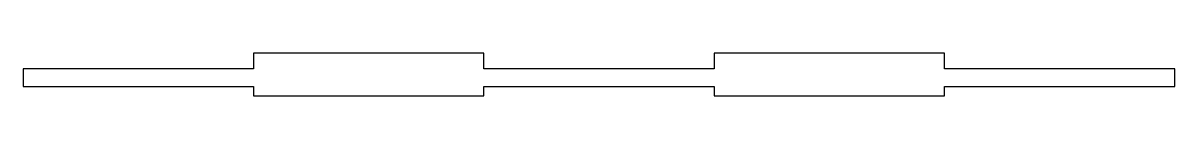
# Model space of a CAD drawing. Header units: millimetres. Extents: x -181 to 181, y -7 to 7.
import ezdxf

# ---------------------------------------------------------------- set-up
doc = ezdxf.new("R2010")
doc.units = ezdxf.units.MM

msp = doc.modelspace()

# ---------------------------------------------------------------- linework, layer by layer
at = {"color": 7, "linetype": 'Continuous', "lineweight": 25}
for p, q in [((-108.69, 6.75), (-108.69, 1.75)), ((-36.23, 6.75), (-108.69, 6.75)), ((-36.23, 1.75), (-36.23, 6.75)), ((36.23, 6.75), (36.23, 1.75)), ((108.69, 6.75), (36.23, 6.75)), ((108.69, 1.75), (108.69, 6.75)), ((-181.15, 1.75), (-181.15, -3.75)), ((-108.69, 1.75), (-181.15, 1.75)), ((36.23, 1.75), (-36.23, 1.75)), ((181.15, 1.75), (108.69, 1.75)), ((181.15, -3.75), (181.15, 1.75)), ((-181.15, -3.75), (-108.69, -3.75)), ((-108.69, -3.75), (-108.69, -6.75)), ((-108.69, -6.75), (-36.23, -6.75)), ((-36.23, -3.75), (36.23, -3.75)), ((-36.23, -6.75), (-36.23, -3.75)), ((36.23, -3.75), (36.23, -6.75)), ((36.23, -6.75), (108.69, -6.75)), ((108.69, -3.75), (181.15, -3.75)), ((108.69, -6.75), (108.69, -3.75))]:
    msp.add_line(p, q, dxfattribs=at)

doc.saveas('drawing.dxf')
